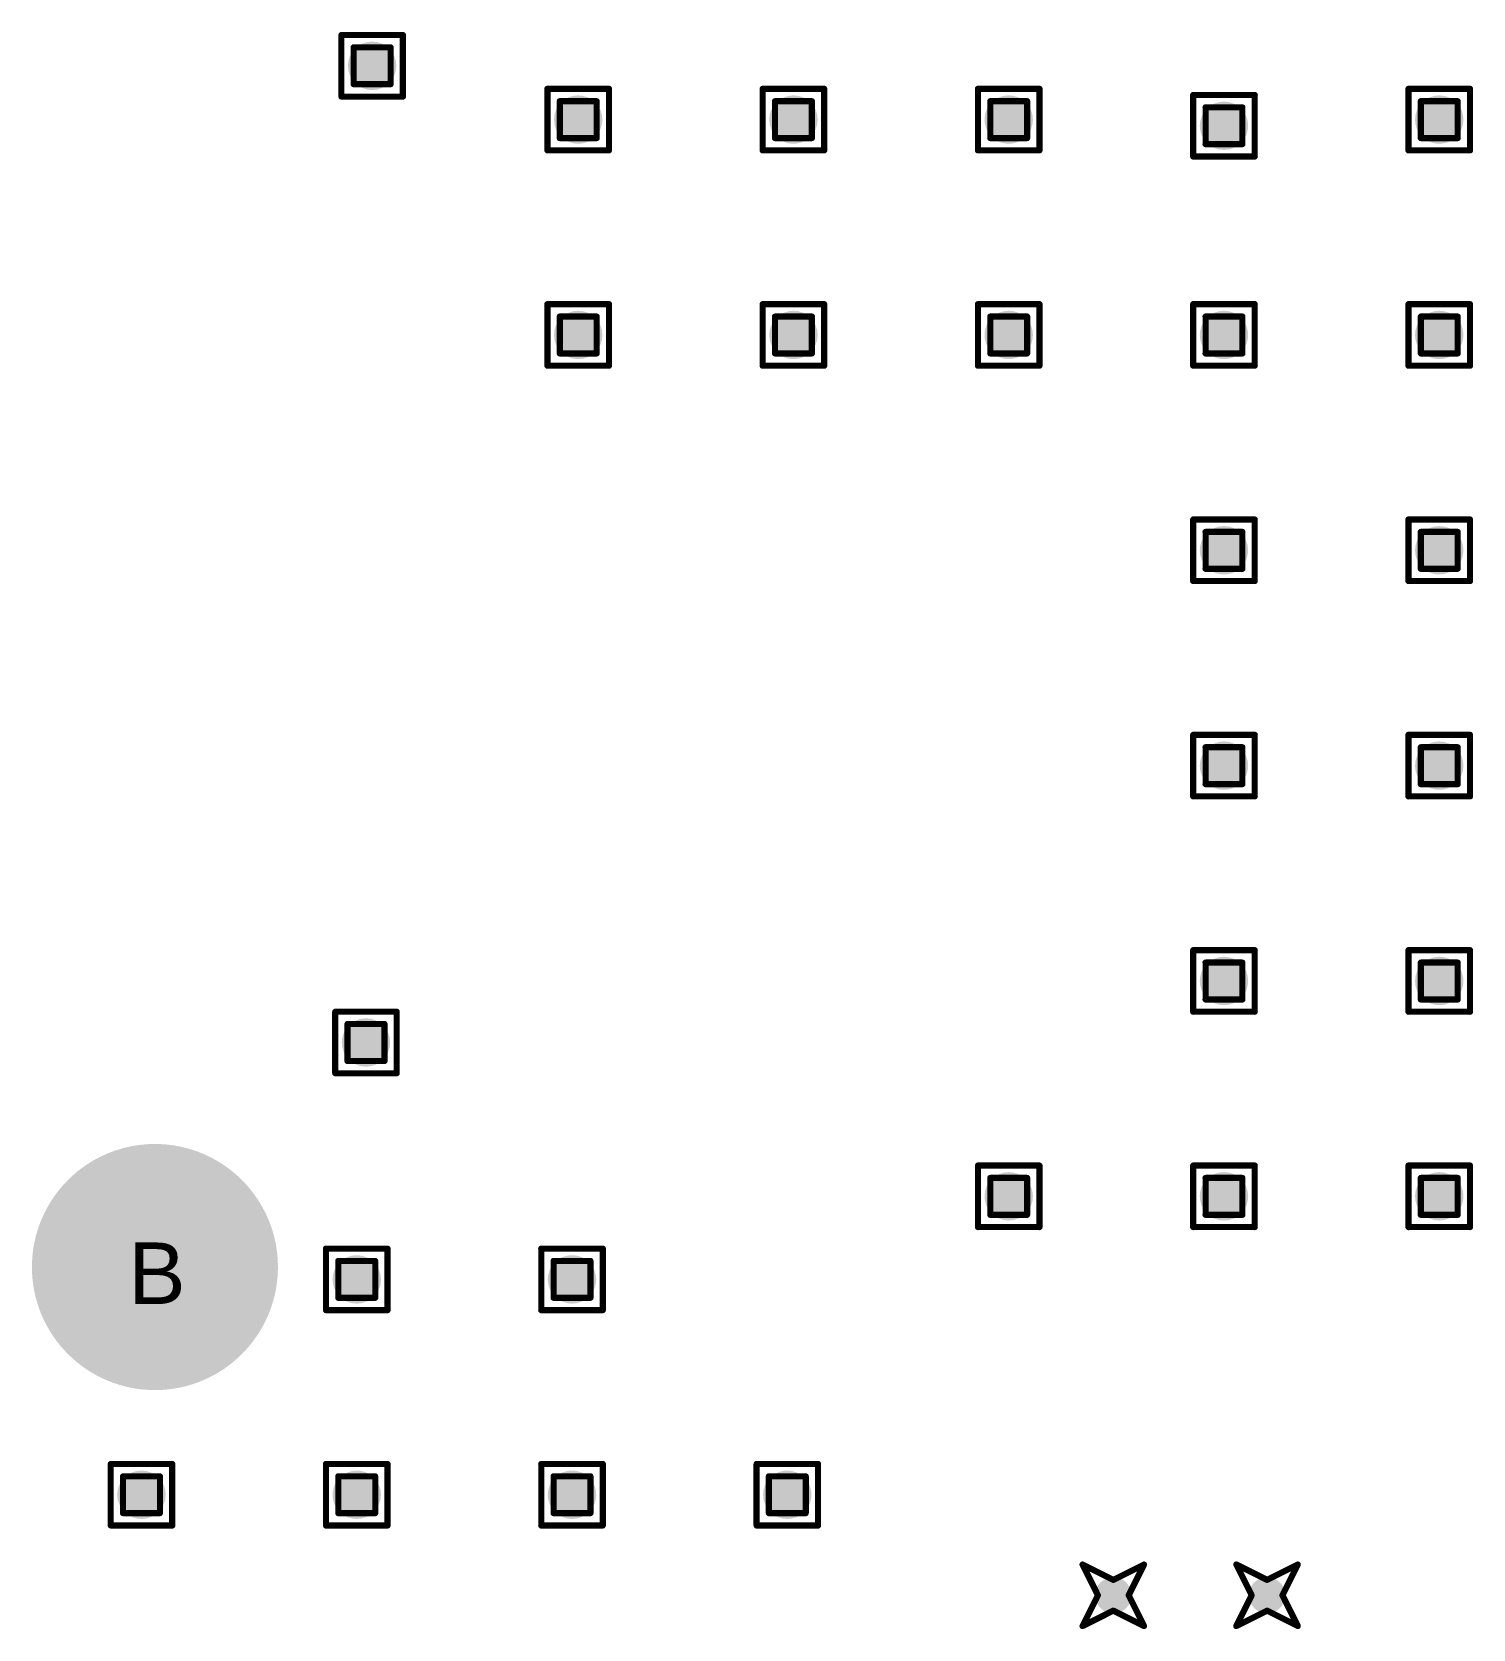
# Model space of a CAD drawing. Header units: millimetres. Extents: x -25 to 478, y -31 to 252.
# Drawn here: x 131.76 to 143.66, y 18.06 to 31.25 of the extents above; entities that cross this region are included whole.
import ezdxf

# ---------------------------------------------------------------- set-up
doc = ezdxf.new("R2010")
doc.units = ezdxf.units.MM
for name, color, linetype in [('DrillDrawing', 1, 'Continuous'), ('MultiLayer', 9, 'Continuous'), ('PadHoleLayer', 156, 'Continuous'), ('ViaHoleLayer', 16, 'Continuous')]:
    doc.layers.add(name, color=color, linetype=linetype)
doc.styles.add('Arial', font='', dxfattribs={"height": 0.2})
doc.styles.get('Arial').set_extended_font_data('Arial')

# ---------------------------------------------------------------- blocks, each defined once
blk = doc.blocks.new('KEYSTONE5000_951')
at = {"layer": 'MultiLayer'}
h = blk.add_hatch(color=9, dxfattribs=at)
edge = h.paths.add_edge_path()
edge.add_arc((0, 0), 1.016, 0, 360)
at = {"layer": 'PadHoleLayer'}
h = blk.add_hatch(color=156, dxfattribs=at)
edge = h.paths.add_edge_path()
edge.add_arc((0, 0), 0.508, 0, 360)

msp = doc.modelspace()

# ---------------------------------------------------------------- hatches: boundary and pattern name
at = {"layer": 'ViaHoleLayer'}
h = msp.add_hatch(color=16, dxfattribs=at)
edge = h.paths.add_edge_path()
edge.add_arc((134.569, 30.971), 0.2, 0, 360)
h = msp.add_hatch(color=16, dxfattribs=at)
edge = h.paths.add_edge_path()
edge.add_arc((136.271, 30.527), 0.2, 0, 360)
h = msp.add_hatch(color=16, dxfattribs=at)
edge = h.paths.add_edge_path()
edge.add_arc((138.049, 30.527), 0.2, 0, 360)
h = msp.add_hatch(color=16, dxfattribs=at)
edge = h.paths.add_edge_path()
edge.add_arc((139.827, 30.527), 0.2, 0, 360)
h = msp.add_hatch(color=16, dxfattribs=at)
edge = h.paths.add_edge_path()
edge.add_arc((143.383, 30.527), 0.2, 0, 360)
h = msp.add_hatch(color=16, dxfattribs=at)
edge = h.paths.add_edge_path()
edge.add_arc((141.605, 30.476), 0.2, 0, 360)
h = msp.add_hatch(color=16, dxfattribs=at)
edge = h.paths.add_edge_path()
edge.add_arc((136.271, 28.749), 0.2, 0, 360)
h = msp.add_hatch(color=16, dxfattribs=at)
edge = h.paths.add_edge_path()
edge.add_arc((138.049, 28.749), 0.2, 0, 360)
h = msp.add_hatch(color=16, dxfattribs=at)
edge = h.paths.add_edge_path()
edge.add_arc((139.827, 28.749), 0.2, 0, 360)
h = msp.add_hatch(color=16, dxfattribs=at)
edge = h.paths.add_edge_path()
edge.add_arc((141.605, 28.749), 0.2, 0, 360)
h = msp.add_hatch(color=16, dxfattribs=at)
edge = h.paths.add_edge_path()
edge.add_arc((143.383, 28.749), 0.2, 0, 360)
h = msp.add_hatch(color=16, dxfattribs=at)
edge = h.paths.add_edge_path()
edge.add_arc((141.605, 26.971), 0.2, 0, 360)
h = msp.add_hatch(color=16, dxfattribs=at)
edge = h.paths.add_edge_path()
edge.add_arc((143.383, 26.971), 0.2, 0, 360)
h = msp.add_hatch(color=16, dxfattribs=at)
edge = h.paths.add_edge_path()
edge.add_arc((141.605, 25.193), 0.2, 0, 360)
h = msp.add_hatch(color=16, dxfattribs=at)
edge = h.paths.add_edge_path()
edge.add_arc((143.383, 25.193), 0.2, 0, 360)
h = msp.add_hatch(color=16, dxfattribs=at)
edge = h.paths.add_edge_path()
edge.add_arc((141.605, 23.415), 0.2, 0, 360)
h = msp.add_hatch(color=16, dxfattribs=at)
edge = h.paths.add_edge_path()
edge.add_arc((143.383, 23.415), 0.2, 0, 360)
h = msp.add_hatch(color=16, dxfattribs=at)
edge = h.paths.add_edge_path()
edge.add_arc((134.518, 22.907), 0.2, 0, 360)
h = msp.add_hatch(color=16, dxfattribs=at)
edge = h.paths.add_edge_path()
edge.add_arc((139.827, 21.637), 0.2, 0, 360)
h = msp.add_hatch(color=16, dxfattribs=at)
edge = h.paths.add_edge_path()
edge.add_arc((141.605, 21.637), 0.2, 0, 360)
h = msp.add_hatch(color=16, dxfattribs=at)
edge = h.paths.add_edge_path()
edge.add_arc((143.383, 21.637), 0.2, 0, 360)
h = msp.add_hatch(color=16, dxfattribs=at)
edge = h.paths.add_edge_path()
edge.add_arc((134.442, 20.951), 0.2, 0, 360)
h = msp.add_hatch(color=16, dxfattribs=at)
edge = h.paths.add_edge_path()
edge.add_arc((136.22, 20.951), 0.2, 0, 360)
h = msp.add_hatch(color=16, dxfattribs=at)
edge = h.paths.add_edge_path()
edge.add_arc((132.664, 19.173), 0.2, 0, 360)
h = msp.add_hatch(color=16, dxfattribs=at)
edge = h.paths.add_edge_path()
edge.add_arc((134.442, 19.173), 0.2, 0, 360)
h = msp.add_hatch(color=16, dxfattribs=at)
edge = h.paths.add_edge_path()
edge.add_arc((136.22, 19.173), 0.2, 0, 360)
h = msp.add_hatch(color=16, dxfattribs=at)
edge = h.paths.add_edge_path()
edge.add_arc((137.998, 19.173), 0.2, 0, 360)
h = msp.add_hatch(color=16, dxfattribs=at)
edge = h.paths.add_edge_path()
edge.add_arc((140.691, 18.343), 0.15, 0, 360)
h = msp.add_hatch(color=16, dxfattribs=at)
edge = h.paths.add_edge_path()
edge.add_arc((141.961, 18.343), 0.15, 0, 360)

# ---------------------------------------------------------------- linework, layer by layer
at = {"layer": 'DrillDrawing', "const_width": 0.0508}
for points in [[(134.315, 31.225), (134.823, 31.225)], [(134.315, 30.717), (134.315, 31.225)], [(134.417, 31.124), (134.722, 31.124)], [(134.417, 30.819), (134.417, 31.124)], [(134.722, 30.819), (134.722, 31.124)], [(134.823, 30.717), (134.823, 31.225)], [(134.315, 30.717), (134.823, 30.717)], [(134.417, 30.819), (134.722, 30.819)], [(136.017, 30.781), (136.525, 30.781)], [(136.017, 30.273), (136.017, 30.781)], [(136.525, 30.273), (136.525, 30.781)], [(137.795, 30.781), (138.303, 30.781)], [(137.795, 30.273), (137.795, 30.781)], [(138.303, 30.273), (138.303, 30.781)], [(139.573, 30.781), (140.081, 30.781)], [(139.573, 30.273), (139.573, 30.781)], [(140.081, 30.273), (140.081, 30.781)], [(141.351, 30.73), (141.859, 30.73)], [(141.351, 30.222), (141.351, 30.73)], [(141.859, 30.222), (141.859, 30.73)], [(143.129, 30.781), (143.637, 30.781)], [(143.129, 30.273), (143.129, 30.781)], [(143.637, 30.273), (143.637, 30.781)], [(136.119, 30.679), (136.423, 30.679)], [(136.119, 30.374), (136.119, 30.679)], [(136.423, 30.374), (136.423, 30.679)], [(137.897, 30.679), (138.201, 30.679)], [(137.897, 30.374), (137.897, 30.679)], [(138.201, 30.374), (138.201, 30.679)], [(139.675, 30.679), (139.979, 30.679)], [(139.675, 30.374), (139.675, 30.679)], [(139.979, 30.374), (139.979, 30.679)], [(141.453, 30.628), (141.757, 30.628)], [(141.453, 30.324), (141.453, 30.628)], [(141.757, 30.324), (141.757, 30.628)], [(143.231, 30.679), (143.535, 30.679)], [(143.231, 30.374), (143.231, 30.679)], [(143.535, 30.374), (143.535, 30.679)], [(136.119, 30.374), (136.423, 30.374)], [(137.897, 30.374), (138.201, 30.374)], [(139.675, 30.374), (139.979, 30.374)], [(141.453, 30.324), (141.757, 30.324)], [(143.231, 30.374), (143.535, 30.374)], [(136.017, 30.273), (136.525, 30.273)], [(137.795, 30.273), (138.303, 30.273)], [(139.573, 30.273), (140.081, 30.273)], [(141.351, 30.222), (141.859, 30.222)], [(143.129, 30.273), (143.637, 30.273)], [(136.017, 29.003), (136.525, 29.003)], [(136.017, 28.495), (136.017, 29.003)], [(136.525, 28.495), (136.525, 29.003)], [(137.795, 29.003), (138.303, 29.003)], [(137.795, 28.495), (137.795, 29.003)], [(138.303, 28.495), (138.303, 29.003)], [(139.573, 29.003), (140.081, 29.003)], [(139.573, 28.495), (139.573, 29.003)], [(140.081, 28.495), (140.081, 29.003)], [(141.351, 29.003), (141.859, 29.003)], [(141.351, 28.495), (141.351, 29.003)], [(141.859, 28.495), (141.859, 29.003)], [(143.129, 29.003), (143.637, 29.003)], [(143.129, 28.495), (143.129, 29.003)], [(143.637, 28.495), (143.637, 29.003)], [(136.119, 28.901), (136.423, 28.901)], [(136.119, 28.596), (136.119, 28.901)], [(136.423, 28.596), (136.423, 28.901)], [(137.897, 28.901), (138.201, 28.901)], [(137.897, 28.596), (137.897, 28.901)], [(138.201, 28.596), (138.201, 28.901)], [(139.675, 28.901), (139.979, 28.901)], [(139.675, 28.596), (139.675, 28.901)], [(139.979, 28.596), (139.979, 28.901)], [(141.453, 28.901), (141.757, 28.901)], [(141.453, 28.596), (141.453, 28.901)], [(141.757, 28.596), (141.757, 28.901)], [(143.231, 28.901), (143.535, 28.901)], [(143.231, 28.596), (143.231, 28.901)], [(143.535, 28.596), (143.535, 28.901)], [(136.119, 28.596), (136.423, 28.596)], [(137.897, 28.596), (138.201, 28.596)], [(139.675, 28.596), (139.979, 28.596)], [(141.453, 28.596), (141.757, 28.596)], [(143.231, 28.596), (143.535, 28.596)], [(136.017, 28.495), (136.525, 28.495)], [(137.795, 28.495), (138.303, 28.495)], [(139.573, 28.495), (140.081, 28.495)], [(141.351, 28.495), (141.859, 28.495)], [(143.129, 28.495), (143.637, 28.495)], [(141.351, 27.225), (141.859, 27.225)], [(141.351, 26.717), (141.351, 27.225)], [(141.859, 26.717), (141.859, 27.225)], [(143.129, 27.225), (143.637, 27.225)], [(143.129, 26.717), (143.129, 27.225)], [(143.637, 26.717), (143.637, 27.225)], [(141.453, 27.123), (141.757, 27.123)], [(141.453, 26.818), (141.453, 27.123)], [(141.757, 26.818), (141.757, 27.123)], [(143.231, 27.123), (143.535, 27.123)], [(143.231, 26.818), (143.231, 27.123)], [(143.535, 26.818), (143.535, 27.123)], [(141.453, 26.818), (141.757, 26.818)], [(143.231, 26.818), (143.535, 26.818)], [(141.351, 26.717), (141.859, 26.717)], [(143.129, 26.717), (143.637, 26.717)], [(141.351, 25.447), (141.859, 25.447)], [(141.351, 24.939), (141.351, 25.447)], [(141.859, 24.939), (141.859, 25.447)], [(143.129, 25.447), (143.637, 25.447)], [(143.129, 24.939), (143.129, 25.447)], [(143.637, 24.939), (143.637, 25.447)], [(141.453, 25.345), (141.757, 25.345)], [(141.453, 25.04), (141.453, 25.345)], [(141.757, 25.04), (141.757, 25.345)], [(143.231, 25.345), (143.535, 25.345)], [(143.231, 25.04), (143.231, 25.345)], [(143.535, 25.04), (143.535, 25.345)], [(141.453, 25.04), (141.757, 25.04)], [(143.231, 25.04), (143.535, 25.04)], [(141.351, 24.939), (141.859, 24.939)], [(143.129, 24.939), (143.637, 24.939)], [(141.351, 23.669), (141.859, 23.669)], [(141.351, 23.161), (141.351, 23.669)], [(141.859, 23.161), (141.859, 23.669)], [(143.129, 23.669), (143.637, 23.669)], [(143.129, 23.161), (143.129, 23.669)], [(143.637, 23.161), (143.637, 23.669)], [(141.453, 23.567), (141.757, 23.567)], [(141.453, 23.262), (141.453, 23.567)], [(141.757, 23.262), (141.757, 23.567)], [(143.231, 23.567), (143.535, 23.567)], [(143.231, 23.262), (143.231, 23.567)], [(143.535, 23.262), (143.535, 23.567)], [(141.453, 23.262), (141.757, 23.262)], [(143.231, 23.262), (143.535, 23.262)], [(134.264, 23.161), (134.772, 23.161)], [(134.264, 22.653), (134.264, 23.161)], [(134.366, 23.059), (134.671, 23.059)], [(134.366, 22.754), (134.366, 23.059)], [(134.671, 22.754), (134.671, 23.059)], [(134.772, 22.653), (134.772, 23.161)], [(141.351, 23.161), (141.859, 23.161)], [(143.129, 23.161), (143.637, 23.161)], [(134.366, 22.754), (134.671, 22.754)], [(134.264, 22.653), (134.772, 22.653)], [(139.573, 21.891), (140.081, 21.891)], [(139.573, 21.383), (139.573, 21.891)], [(140.081, 21.383), (140.081, 21.891)], [(141.351, 21.891), (141.859, 21.891)], [(141.351, 21.383), (141.351, 21.891)], [(141.859, 21.383), (141.859, 21.891)], [(143.129, 21.891), (143.637, 21.891)], [(143.129, 21.383), (143.129, 21.891)], [(143.637, 21.383), (143.637, 21.891)], [(139.675, 21.789), (139.979, 21.789)], [(139.675, 21.484), (139.675, 21.789)], [(139.979, 21.484), (139.979, 21.789)], [(141.453, 21.789), (141.757, 21.789)], [(141.453, 21.484), (141.453, 21.789)], [(141.757, 21.484), (141.757, 21.789)], [(143.231, 21.789), (143.535, 21.789)], [(143.231, 21.484), (143.231, 21.789)], [(143.535, 21.484), (143.535, 21.789)], [(139.675, 21.484), (139.979, 21.484)], [(141.453, 21.484), (141.757, 21.484)], [(143.231, 21.484), (143.535, 21.484)], [(139.573, 21.383), (140.081, 21.383)], [(141.351, 21.383), (141.859, 21.383)], [(143.129, 21.383), (143.637, 21.383)], [(134.188, 21.205), (134.696, 21.205)], [(134.188, 20.697), (134.188, 21.205)], [(134.29, 21.103), (134.595, 21.103)], [(134.29, 20.799), (134.29, 21.103)], [(134.595, 20.799), (134.595, 21.103)], [(134.696, 20.697), (134.696, 21.205)], [(135.966, 21.205), (136.474, 21.205)], [(135.966, 20.697), (135.966, 21.205)], [(136.068, 21.103), (136.373, 21.103)], [(136.068, 20.799), (136.068, 21.103)], [(136.373, 20.799), (136.373, 21.103)], [(136.474, 20.697), (136.474, 21.205)], [(134.188, 20.697), (134.696, 20.697)], [(134.29, 20.799), (134.595, 20.799)], [(135.966, 20.697), (136.474, 20.697)], [(136.068, 20.799), (136.373, 20.799)], [(132.41, 19.427), (132.918, 19.427)], [(132.41, 18.919), (132.41, 19.427)], [(132.918, 18.919), (132.918, 19.427)], [(134.188, 19.427), (134.696, 19.427)], [(134.188, 18.919), (134.188, 19.427)], [(134.696, 18.919), (134.696, 19.427)], [(135.966, 19.427), (136.474, 19.427)], [(135.966, 18.919), (135.966, 19.427)], [(136.474, 18.919), (136.474, 19.427)], [(137.744, 19.427), (138.252, 19.427)], [(137.744, 18.919), (137.744, 19.427)], [(138.252, 18.919), (138.252, 19.427)], [(132.512, 19.325), (132.817, 19.325)], [(132.512, 19.021), (132.512, 19.325)], [(132.817, 19.021), (132.817, 19.325)], [(134.29, 19.325), (134.595, 19.325)], [(134.29, 19.021), (134.29, 19.325)], [(134.595, 19.021), (134.595, 19.325)], [(136.068, 19.325), (136.373, 19.325)], [(136.068, 19.021), (136.068, 19.325)], [(136.373, 19.021), (136.373, 19.325)], [(137.846, 19.325), (138.151, 19.325)], [(137.846, 19.021), (137.846, 19.325)], [(138.151, 19.021), (138.151, 19.325)], [(132.512, 19.021), (132.817, 19.021)], [(134.29, 19.021), (134.595, 19.021)], [(136.068, 19.021), (136.373, 19.021)], [(137.846, 19.021), (138.151, 19.021)], [(132.41, 18.919), (132.918, 18.919)], [(134.188, 18.919), (134.696, 18.919)], [(135.966, 18.919), (136.474, 18.919)], [(137.744, 18.919), (138.252, 18.919)], [(140.437, 18.597), (140.691, 18.47)], [(140.437, 18.597), (140.564, 18.343)], [(140.691, 18.47), (140.945, 18.597)], [(140.818, 18.343), (140.945, 18.597)], [(141.707, 18.597), (141.961, 18.47)], [(141.707, 18.597), (141.834, 18.343)], [(141.961, 18.47), (142.215, 18.597)], [(142.088, 18.343), (142.215, 18.597)], [(140.437, 18.089), (140.564, 18.343)], [(140.818, 18.343), (140.945, 18.089)], [(141.707, 18.089), (141.834, 18.343)], [(142.088, 18.343), (142.215, 18.089)], [(140.437, 18.089), (140.691, 18.216)], [(140.691, 18.216), (140.945, 18.089)], [(141.707, 18.089), (141.961, 18.216)], [(141.961, 18.216), (142.215, 18.089)]]:
    msp.add_lwpolyline(points, dxfattribs=at)
at = {"layer": 'DrillDrawing', "const_width": 0.0254}
for points in [[(134.303, 31.225, 1), (134.328, 31.225, 1)], [(134.303, 31.225, 1), (134.328, 31.225, 1)], [(134.404, 31.124, 1), (134.429, 31.124, 1)], [(134.404, 31.124, 1), (134.429, 31.124, 1)], [(134.709, 31.124, 1), (134.734, 31.124, 1)], [(134.709, 31.124, 1), (134.734, 31.124, 1)], [(134.81, 31.225, 1), (134.836, 31.225, 1)], [(134.81, 31.225, 1), (134.836, 31.225, 1)], [(134.303, 30.717, 1), (134.328, 30.717, 1)], [(134.303, 30.717, 1), (134.328, 30.717, 1)], [(134.404, 30.819, 1), (134.429, 30.819, 1)], [(134.404, 30.819, 1), (134.429, 30.819, 1)], [(134.709, 30.819, 1), (134.734, 30.819, 1)], [(134.709, 30.819, 1), (134.734, 30.819, 1)], [(134.81, 30.717, 1), (134.836, 30.717, 1)], [(134.81, 30.717, 1), (134.836, 30.717, 1)], [(136.004, 30.781, 1), (136.03, 30.781, 1)], [(136.004, 30.781, 1), (136.03, 30.781, 1)], [(136.512, 30.781, 1), (136.538, 30.781, 1)], [(136.512, 30.781, 1), (136.538, 30.781, 1)], [(137.782, 30.781, 1), (137.808, 30.781, 1)], [(137.782, 30.781, 1), (137.808, 30.781, 1)], [(138.29, 30.781, 1), (138.316, 30.781, 1)], [(138.29, 30.781, 1), (138.316, 30.781, 1)], [(139.56, 30.781, 1), (139.586, 30.781, 1)], [(139.56, 30.781, 1), (139.586, 30.781, 1)], [(140.068, 30.781, 1), (140.094, 30.781, 1)], [(140.068, 30.781, 1), (140.094, 30.781, 1)], [(141.338, 30.73, 1), (141.364, 30.73, 1)], [(141.338, 30.73, 1), (141.364, 30.73, 1)], [(141.846, 30.73, 1), (141.872, 30.73, 1)], [(141.846, 30.73, 1), (141.872, 30.73, 1)], [(143.116, 30.781, 1), (143.142, 30.781, 1)], [(143.116, 30.781, 1), (143.142, 30.781, 1)], [(143.624, 30.781, 1), (143.65, 30.781, 1)], [(143.624, 30.781, 1), (143.65, 30.781, 1)], [(136.106, 30.679, 1), (136.131, 30.679, 1)], [(136.106, 30.679, 1), (136.131, 30.679, 1)], [(136.411, 30.679, 1), (136.436, 30.679, 1)], [(136.411, 30.679, 1), (136.436, 30.679, 1)], [(137.884, 30.679, 1), (137.909, 30.679, 1)], [(137.884, 30.679, 1), (137.909, 30.679, 1)], [(138.189, 30.679, 1), (138.214, 30.679, 1)], [(138.189, 30.679, 1), (138.214, 30.679, 1)], [(139.662, 30.679, 1), (139.687, 30.679, 1)], [(139.662, 30.679, 1), (139.687, 30.679, 1)], [(139.967, 30.679, 1), (139.992, 30.679, 1)], [(139.967, 30.679, 1), (139.992, 30.679, 1)], [(141.44, 30.628, 1), (141.465, 30.628, 1)], [(141.44, 30.628, 1), (141.465, 30.628, 1)], [(141.745, 30.628, 1), (141.77, 30.628, 1)], [(141.745, 30.628, 1), (141.77, 30.628, 1)], [(143.218, 30.679, 1), (143.243, 30.679, 1)], [(143.218, 30.679, 1), (143.243, 30.679, 1)], [(143.523, 30.679, 1), (143.548, 30.679, 1)], [(143.523, 30.679, 1), (143.548, 30.679, 1)], [(136.106, 30.374, 1), (136.131, 30.374, 1)], [(136.106, 30.374, 1), (136.131, 30.374, 1)], [(136.411, 30.374, 1), (136.436, 30.374, 1)], [(136.411, 30.374, 1), (136.436, 30.374, 1)], [(137.884, 30.374, 1), (137.909, 30.374, 1)], [(137.884, 30.374, 1), (137.909, 30.374, 1)], [(138.189, 30.374, 1), (138.214, 30.374, 1)], [(138.189, 30.374, 1), (138.214, 30.374, 1)], [(139.662, 30.374, 1), (139.687, 30.374, 1)], [(139.662, 30.374, 1), (139.687, 30.374, 1)], [(139.967, 30.374, 1), (139.992, 30.374, 1)], [(139.967, 30.374, 1), (139.992, 30.374, 1)], [(141.44, 30.324, 1), (141.465, 30.324, 1)], [(141.44, 30.324, 1), (141.465, 30.324, 1)], [(141.745, 30.324, 1), (141.77, 30.324, 1)], [(141.745, 30.324, 1), (141.77, 30.324, 1)], [(143.218, 30.374, 1), (143.243, 30.374, 1)], [(143.218, 30.374, 1), (143.243, 30.374, 1)], [(143.523, 30.374, 1), (143.548, 30.374, 1)], [(143.523, 30.374, 1), (143.548, 30.374, 1)], [(136.004, 30.273, 1), (136.03, 30.273, 1)], [(136.004, 30.273, 1), (136.03, 30.273, 1)], [(136.512, 30.273, 1), (136.538, 30.273, 1)], [(136.512, 30.273, 1), (136.538, 30.273, 1)], [(137.782, 30.273, 1), (137.808, 30.273, 1)], [(137.782, 30.273, 1), (137.808, 30.273, 1)], [(138.29, 30.273, 1), (138.316, 30.273, 1)], [(138.29, 30.273, 1), (138.316, 30.273, 1)], [(139.56, 30.273, 1), (139.586, 30.273, 1)], [(139.56, 30.273, 1), (139.586, 30.273, 1)], [(140.068, 30.273, 1), (140.094, 30.273, 1)], [(140.068, 30.273, 1), (140.094, 30.273, 1)], [(141.338, 30.222, 1), (141.364, 30.222, 1)], [(141.338, 30.222, 1), (141.364, 30.222, 1)], [(141.846, 30.222, 1), (141.872, 30.222, 1)], [(141.846, 30.222, 1), (141.872, 30.222, 1)], [(143.116, 30.273, 1), (143.142, 30.273, 1)], [(143.116, 30.273, 1), (143.142, 30.273, 1)], [(143.624, 30.273, 1), (143.65, 30.273, 1)], [(143.624, 30.273, 1), (143.65, 30.273, 1)], [(136.004, 29.003, 1), (136.03, 29.003, 1)], [(136.004, 29.003, 1), (136.03, 29.003, 1)], [(136.512, 29.003, 1), (136.538, 29.003, 1)], [(136.512, 29.003, 1), (136.538, 29.003, 1)], [(137.782, 29.003, 1), (137.808, 29.003, 1)], [(137.782, 29.003, 1), (137.808, 29.003, 1)], [(138.29, 29.003, 1), (138.316, 29.003, 1)], [(138.29, 29.003, 1), (138.316, 29.003, 1)], [(139.56, 29.003, 1), (139.586, 29.003, 1)], [(139.56, 29.003, 1), (139.586, 29.003, 1)], [(140.068, 29.003, 1), (140.094, 29.003, 1)], [(140.068, 29.003, 1), (140.094, 29.003, 1)], [(141.338, 29.003, 1), (141.364, 29.003, 1)], [(141.338, 29.003, 1), (141.364, 29.003, 1)], [(141.846, 29.003, 1), (141.872, 29.003, 1)], [(141.846, 29.003, 1), (141.872, 29.003, 1)], [(143.116, 29.003, 1), (143.142, 29.003, 1)], [(143.116, 29.003, 1), (143.142, 29.003, 1)], [(143.624, 29.003, 1), (143.65, 29.003, 1)], [(143.624, 29.003, 1), (143.65, 29.003, 1)], [(136.106, 28.901, 1), (136.131, 28.901, 1)], [(136.106, 28.901, 1), (136.131, 28.901, 1)], [(136.411, 28.901, 1), (136.436, 28.901, 1)], [(136.411, 28.901, 1), (136.436, 28.901, 1)], [(137.884, 28.901, 1), (137.909, 28.901, 1)], [(137.884, 28.901, 1), (137.909, 28.901, 1)], [(138.189, 28.901, 1), (138.214, 28.901, 1)], [(138.189, 28.901, 1), (138.214, 28.901, 1)], [(139.662, 28.901, 1), (139.687, 28.901, 1)], [(139.662, 28.901, 1), (139.687, 28.901, 1)], [(139.967, 28.901, 1), (139.992, 28.901, 1)], [(139.967, 28.901, 1), (139.992, 28.901, 1)], [(141.44, 28.901, 1), (141.465, 28.901, 1)], [(141.44, 28.901, 1), (141.465, 28.901, 1)], [(141.745, 28.901, 1), (141.77, 28.901, 1)], [(141.745, 28.901, 1), (141.77, 28.901, 1)], [(143.218, 28.901, 1), (143.243, 28.901, 1)], [(143.218, 28.901, 1), (143.243, 28.901, 1)], [(143.523, 28.901, 1), (143.548, 28.901, 1)], [(143.523, 28.901, 1), (143.548, 28.901, 1)], [(136.106, 28.596, 1), (136.131, 28.596, 1)], [(136.106, 28.596, 1), (136.131, 28.596, 1)], [(136.411, 28.596, 1), (136.436, 28.596, 1)], [(136.411, 28.596, 1), (136.436, 28.596, 1)], [(137.884, 28.596, 1), (137.909, 28.596, 1)], [(137.884, 28.596, 1), (137.909, 28.596, 1)], [(138.189, 28.596, 1), (138.214, 28.596, 1)], [(138.189, 28.596, 1), (138.214, 28.596, 1)], [(139.662, 28.596, 1), (139.687, 28.596, 1)], [(139.662, 28.596, 1), (139.687, 28.596, 1)], [(139.967, 28.596, 1), (139.992, 28.596, 1)], [(139.967, 28.596, 1), (139.992, 28.596, 1)], [(141.44, 28.596, 1), (141.465, 28.596, 1)], [(141.44, 28.596, 1), (141.465, 28.596, 1)], [(141.745, 28.596, 1), (141.77, 28.596, 1)], [(141.745, 28.596, 1), (141.77, 28.596, 1)], [(143.218, 28.596, 1), (143.243, 28.596, 1)], [(143.218, 28.596, 1), (143.243, 28.596, 1)], [(143.523, 28.596, 1), (143.548, 28.596, 1)], [(143.523, 28.596, 1), (143.548, 28.596, 1)], [(136.004, 28.495, 1), (136.03, 28.495, 1)], [(136.004, 28.495, 1), (136.03, 28.495, 1)], [(136.512, 28.495, 1), (136.538, 28.495, 1)], [(136.512, 28.495, 1), (136.538, 28.495, 1)], [(137.782, 28.495, 1), (137.808, 28.495, 1)], [(137.782, 28.495, 1), (137.808, 28.495, 1)], [(138.29, 28.495, 1), (138.316, 28.495, 1)], [(138.29, 28.495, 1), (138.316, 28.495, 1)], [(139.56, 28.495, 1), (139.586, 28.495, 1)], [(139.56, 28.495, 1), (139.586, 28.495, 1)], [(140.068, 28.495, 1), (140.094, 28.495, 1)], [(140.068, 28.495, 1), (140.094, 28.495, 1)], [(141.338, 28.495, 1), (141.364, 28.495, 1)], [(141.338, 28.495, 1), (141.364, 28.495, 1)], [(141.846, 28.495, 1), (141.872, 28.495, 1)], [(141.846, 28.495, 1), (141.872, 28.495, 1)], [(143.116, 28.495, 1), (143.142, 28.495, 1)], [(143.116, 28.495, 1), (143.142, 28.495, 1)], [(143.624, 28.495, 1), (143.65, 28.495, 1)], [(143.624, 28.495, 1), (143.65, 28.495, 1)], [(141.338, 27.225, 1), (141.364, 27.225, 1)], [(141.338, 27.225, 1), (141.364, 27.225, 1)], [(141.846, 27.225, 1), (141.872, 27.225, 1)], [(141.846, 27.225, 1), (141.872, 27.225, 1)], [(143.116, 27.225, 1), (143.142, 27.225, 1)], [(143.116, 27.225, 1), (143.142, 27.225, 1)], [(143.624, 27.225, 1), (143.65, 27.225, 1)], [(143.624, 27.225, 1), (143.65, 27.225, 1)], [(141.44, 27.123, 1), (141.465, 27.123, 1)], [(141.44, 27.123, 1), (141.465, 27.123, 1)], [(141.745, 27.123, 1), (141.77, 27.123, 1)], [(141.745, 27.123, 1), (141.77, 27.123, 1)], [(143.218, 27.123, 1), (143.243, 27.123, 1)], [(143.218, 27.123, 1), (143.243, 27.123, 1)], [(143.523, 27.123, 1), (143.548, 27.123, 1)], [(143.523, 27.123, 1), (143.548, 27.123, 1)], [(141.44, 26.818, 1), (141.465, 26.818, 1)], [(141.44, 26.818, 1), (141.465, 26.818, 1)], [(141.745, 26.818, 1), (141.77, 26.818, 1)], [(141.745, 26.818, 1), (141.77, 26.818, 1)], [(143.218, 26.818, 1), (143.243, 26.818, 1)], [(143.218, 26.818, 1), (143.243, 26.818, 1)], [(143.523, 26.818, 1), (143.548, 26.818, 1)], [(143.523, 26.818, 1), (143.548, 26.818, 1)], [(141.338, 26.717, 1), (141.364, 26.717, 1)], [(141.338, 26.717, 1), (141.364, 26.717, 1)], [(141.846, 26.717, 1), (141.872, 26.717, 1)], [(141.846, 26.717, 1), (141.872, 26.717, 1)], [(143.116, 26.717, 1), (143.142, 26.717, 1)], [(143.116, 26.717, 1), (143.142, 26.717, 1)], [(143.624, 26.717, 1), (143.65, 26.717, 1)], [(143.624, 26.717, 1), (143.65, 26.717, 1)], [(141.338, 25.447, 1), (141.364, 25.447, 1)], [(141.338, 25.447, 1), (141.364, 25.447, 1)], [(141.846, 25.447, 1), (141.872, 25.447, 1)], [(141.846, 25.447, 1), (141.872, 25.447, 1)], [(143.116, 25.447, 1), (143.142, 25.447, 1)], [(143.116, 25.447, 1), (143.142, 25.447, 1)], [(143.624, 25.447, 1), (143.65, 25.447, 1)], [(143.624, 25.447, 1), (143.65, 25.447, 1)], [(141.44, 25.345, 1), (141.465, 25.345, 1)], [(141.44, 25.345, 1), (141.465, 25.345, 1)], [(141.745, 25.345, 1), (141.77, 25.345, 1)], [(141.745, 25.345, 1), (141.77, 25.345, 1)], [(143.218, 25.345, 1), (143.243, 25.345, 1)], [(143.218, 25.345, 1), (143.243, 25.345, 1)], [(143.523, 25.345, 1), (143.548, 25.345, 1)], [(143.523, 25.345, 1), (143.548, 25.345, 1)], [(141.44, 25.04, 1), (141.465, 25.04, 1)], [(141.44, 25.04, 1), (141.465, 25.04, 1)], [(141.745, 25.04, 1), (141.77, 25.04, 1)], [(141.745, 25.04, 1), (141.77, 25.04, 1)], [(143.218, 25.04, 1), (143.243, 25.04, 1)], [(143.218, 25.04, 1), (143.243, 25.04, 1)], [(143.523, 25.04, 1), (143.548, 25.04, 1)], [(143.523, 25.04, 1), (143.548, 25.04, 1)], [(141.338, 24.939, 1), (141.364, 24.939, 1)], [(141.338, 24.939, 1), (141.364, 24.939, 1)], [(141.846, 24.939, 1), (141.872, 24.939, 1)], [(141.846, 24.939, 1), (141.872, 24.939, 1)], [(143.116, 24.939, 1), (143.142, 24.939, 1)], [(143.116, 24.939, 1), (143.142, 24.939, 1)], [(143.624, 24.939, 1), (143.65, 24.939, 1)], [(143.624, 24.939, 1), (143.65, 24.939, 1)], [(141.338, 23.669, 1), (141.364, 23.669, 1)], [(141.338, 23.669, 1), (141.364, 23.669, 1)], [(141.846, 23.669, 1), (141.872, 23.669, 1)], [(141.846, 23.669, 1), (141.872, 23.669, 1)], [(143.116, 23.669, 1), (143.142, 23.669, 1)], [(143.116, 23.669, 1), (143.142, 23.669, 1)], [(143.624, 23.669, 1), (143.65, 23.669, 1)], [(143.624, 23.669, 1), (143.65, 23.669, 1)], [(141.44, 23.567, 1), (141.465, 23.567, 1)], [(141.44, 23.567, 1), (141.465, 23.567, 1)], [(141.745, 23.567, 1), (141.77, 23.567, 1)], [(141.745, 23.567, 1), (141.77, 23.567, 1)], [(143.218, 23.567, 1), (143.243, 23.567, 1)], [(143.218, 23.567, 1), (143.243, 23.567, 1)], [(143.523, 23.567, 1), (143.548, 23.567, 1)], [(143.523, 23.567, 1), (143.548, 23.567, 1)], [(141.44, 23.262, 1), (141.465, 23.262, 1)], [(141.44, 23.262, 1), (141.465, 23.262, 1)], [(141.745, 23.262, 1), (141.77, 23.262, 1)], [(141.745, 23.262, 1), (141.77, 23.262, 1)], [(143.218, 23.262, 1), (143.243, 23.262, 1)], [(143.218, 23.262, 1), (143.243, 23.262, 1)], [(143.523, 23.262, 1), (143.548, 23.262, 1)], [(143.523, 23.262, 1), (143.548, 23.262, 1)], [(134.252, 23.161, 1), (134.277, 23.161, 1)], [(134.252, 23.161, 1), (134.277, 23.161, 1)], [(134.353, 23.059, 1), (134.379, 23.059, 1)], [(134.353, 23.059, 1), (134.379, 23.059, 1)], [(134.658, 23.059, 1), (134.684, 23.059, 1)], [(134.658, 23.059, 1), (134.684, 23.059, 1)], [(134.76, 23.161, 1), (134.785, 23.161, 1)], [(134.76, 23.161, 1), (134.785, 23.161, 1)], [(141.338, 23.161, 1), (141.364, 23.161, 1)], [(141.338, 23.161, 1), (141.364, 23.161, 1)], [(141.846, 23.161, 1), (141.872, 23.161, 1)], [(141.846, 23.161, 1), (141.872, 23.161, 1)], [(143.116, 23.161, 1), (143.142, 23.161, 1)], [(143.116, 23.161, 1), (143.142, 23.161, 1)], [(143.624, 23.161, 1), (143.65, 23.161, 1)], [(143.624, 23.161, 1), (143.65, 23.161, 1)], [(134.353, 22.754, 1), (134.379, 22.754, 1)], [(134.353, 22.754, 1), (134.379, 22.754, 1)], [(134.658, 22.754, 1), (134.684, 22.754, 1)], [(134.658, 22.754, 1), (134.684, 22.754, 1)], [(134.252, 22.653, 1), (134.277, 22.653, 1)], [(134.252, 22.653, 1), (134.277, 22.653, 1)], [(134.76, 22.653, 1), (134.785, 22.653, 1)], [(134.76, 22.653, 1), (134.785, 22.653, 1)], [(139.56, 21.891, 1), (139.586, 21.891, 1)], [(139.56, 21.891, 1), (139.586, 21.891, 1)], [(140.068, 21.891, 1), (140.094, 21.891, 1)], [(140.068, 21.891, 1), (140.094, 21.891, 1)], [(141.338, 21.891, 1), (141.364, 21.891, 1)], [(141.338, 21.891, 1), (141.364, 21.891, 1)], [(141.846, 21.891, 1), (141.872, 21.891, 1)], [(141.846, 21.891, 1), (141.872, 21.891, 1)], [(143.116, 21.891, 1), (143.142, 21.891, 1)], [(143.116, 21.891, 1), (143.142, 21.891, 1)], [(143.624, 21.891, 1), (143.65, 21.891, 1)], [(143.624, 21.891, 1), (143.65, 21.891, 1)], [(139.662, 21.789, 1), (139.687, 21.789, 1)], [(139.662, 21.789, 1), (139.687, 21.789, 1)], [(139.967, 21.789, 1), (139.992, 21.789, 1)], [(139.967, 21.789, 1), (139.992, 21.789, 1)], [(141.44, 21.789, 1), (141.465, 21.789, 1)], [(141.44, 21.789, 1), (141.465, 21.789, 1)], [(141.745, 21.789, 1), (141.77, 21.789, 1)], [(141.745, 21.789, 1), (141.77, 21.789, 1)], [(143.218, 21.789, 1), (143.243, 21.789, 1)], [(143.218, 21.789, 1), (143.243, 21.789, 1)], [(143.523, 21.789, 1), (143.548, 21.789, 1)], [(143.523, 21.789, 1), (143.548, 21.789, 1)], [(139.662, 21.484, 1), (139.687, 21.484, 1)], [(139.662, 21.484, 1), (139.687, 21.484, 1)], [(139.967, 21.484, 1), (139.992, 21.484, 1)], [(139.967, 21.484, 1), (139.992, 21.484, 1)], [(141.44, 21.484, 1), (141.465, 21.484, 1)], [(141.44, 21.484, 1), (141.465, 21.484, 1)], [(141.745, 21.484, 1), (141.77, 21.484, 1)], [(141.745, 21.484, 1), (141.77, 21.484, 1)], [(143.218, 21.484, 1), (143.243, 21.484, 1)], [(143.218, 21.484, 1), (143.243, 21.484, 1)], [(143.523, 21.484, 1), (143.548, 21.484, 1)], [(143.523, 21.484, 1), (143.548, 21.484, 1)], [(139.56, 21.383, 1), (139.586, 21.383, 1)], [(139.56, 21.383, 1), (139.586, 21.383, 1)], [(140.068, 21.383, 1), (140.094, 21.383, 1)], [(140.068, 21.383, 1), (140.094, 21.383, 1)], [(141.338, 21.383, 1), (141.364, 21.383, 1)], [(141.338, 21.383, 1), (141.364, 21.383, 1)], [(141.846, 21.383, 1), (141.872, 21.383, 1)], [(141.846, 21.383, 1), (141.872, 21.383, 1)], [(143.116, 21.383, 1), (143.142, 21.383, 1)], [(143.116, 21.383, 1), (143.142, 21.383, 1)], [(143.624, 21.383, 1), (143.65, 21.383, 1)], [(143.624, 21.383, 1), (143.65, 21.383, 1)], [(134.175, 21.205, 1), (134.201, 21.205, 1)], [(134.175, 21.205, 1), (134.201, 21.205, 1)], [(134.277, 21.103, 1), (134.303, 21.103, 1)], [(134.277, 21.103, 1), (134.303, 21.103, 1)], [(134.582, 21.103, 1), (134.607, 21.103, 1)], [(134.582, 21.103, 1), (134.607, 21.103, 1)], [(134.684, 21.205, 1), (134.709, 21.205, 1)], [(134.684, 21.205, 1), (134.709, 21.205, 1)], [(135.953, 21.205, 1), (135.979, 21.205, 1)], [(135.953, 21.205, 1), (135.979, 21.205, 1)], [(136.055, 21.103, 1), (136.081, 21.103, 1)], [(136.055, 21.103, 1), (136.081, 21.103, 1)], [(136.36, 21.103, 1), (136.385, 21.103, 1)], [(136.36, 21.103, 1), (136.385, 21.103, 1)], [(136.462, 21.205, 1), (136.487, 21.205, 1)], [(136.462, 21.205, 1), (136.487, 21.205, 1)], [(134.175, 20.697, 1), (134.201, 20.697, 1)], [(134.175, 20.697, 1), (134.201, 20.697, 1)], [(134.277, 20.799, 1), (134.303, 20.799, 1)], [(134.277, 20.799, 1), (134.303, 20.799, 1)], [(134.582, 20.799, 1), (134.607, 20.799, 1)], [(134.582, 20.799, 1), (134.607, 20.799, 1)], [(134.684, 20.697, 1), (134.709, 20.697, 1)], [(134.684, 20.697, 1), (134.709, 20.697, 1)], [(135.953, 20.697, 1), (135.979, 20.697, 1)], [(135.953, 20.697, 1), (135.979, 20.697, 1)], [(136.055, 20.799, 1), (136.081, 20.799, 1)], [(136.055, 20.799, 1), (136.081, 20.799, 1)], [(136.36, 20.799, 1), (136.385, 20.799, 1)], [(136.36, 20.799, 1), (136.385, 20.799, 1)], [(136.462, 20.697, 1), (136.487, 20.697, 1)], [(136.462, 20.697, 1), (136.487, 20.697, 1)], [(132.398, 19.427, 1), (132.423, 19.427, 1)], [(132.398, 19.427, 1), (132.423, 19.427, 1)], [(132.905, 19.427, 1), (132.931, 19.427, 1)], [(132.905, 19.427, 1), (132.931, 19.427, 1)], [(134.175, 19.427, 1), (134.201, 19.427, 1)], [(134.175, 19.427, 1), (134.201, 19.427, 1)], [(134.684, 19.427, 1), (134.709, 19.427, 1)], [(134.684, 19.427, 1), (134.709, 19.427, 1)], [(135.953, 19.427, 1), (135.979, 19.427, 1)], [(135.953, 19.427, 1), (135.979, 19.427, 1)], [(136.462, 19.427, 1), (136.487, 19.427, 1)], [(136.462, 19.427, 1), (136.487, 19.427, 1)], [(137.732, 19.427, 1), (137.757, 19.427, 1)], [(137.732, 19.427, 1), (137.757, 19.427, 1)], [(138.239, 19.427, 1), (138.265, 19.427, 1)], [(138.239, 19.427, 1), (138.265, 19.427, 1)], [(132.499, 19.325, 1), (132.524, 19.325, 1)], [(132.499, 19.325, 1), (132.524, 19.325, 1)], [(132.804, 19.325, 1), (132.829, 19.325, 1)], [(132.804, 19.325, 1), (132.829, 19.325, 1)], [(134.277, 19.325, 1), (134.303, 19.325, 1)], [(134.277, 19.325, 1), (134.303, 19.325, 1)], [(134.582, 19.325, 1), (134.607, 19.325, 1)], [(134.582, 19.325, 1), (134.607, 19.325, 1)], [(136.055, 19.325, 1), (136.081, 19.325, 1)], [(136.055, 19.325, 1), (136.081, 19.325, 1)], [(136.36, 19.325, 1), (136.385, 19.325, 1)], [(136.36, 19.325, 1), (136.385, 19.325, 1)], [(137.833, 19.325, 1), (137.858, 19.325, 1)], [(137.833, 19.325, 1), (137.858, 19.325, 1)], [(138.138, 19.325, 1), (138.163, 19.325, 1)], [(138.138, 19.325, 1), (138.163, 19.325, 1)], [(132.499, 19.021, 1), (132.524, 19.021, 1)], [(132.499, 19.021, 1), (132.524, 19.021, 1)], [(132.804, 19.021, 1), (132.829, 19.021, 1)], [(132.804, 19.021, 1), (132.829, 19.021, 1)], [(134.277, 19.021, 1), (134.303, 19.021, 1)], [(134.277, 19.021, 1), (134.303, 19.021, 1)], [(134.582, 19.021, 1), (134.607, 19.021, 1)], [(134.582, 19.021, 1), (134.607, 19.021, 1)], [(136.055, 19.021, 1), (136.081, 19.021, 1)], [(136.055, 19.021, 1), (136.081, 19.021, 1)], [(136.36, 19.021, 1), (136.385, 19.021, 1)], [(136.36, 19.021, 1), (136.385, 19.021, 1)], [(137.833, 19.021, 1), (137.858, 19.021, 1)], [(137.833, 19.021, 1), (137.858, 19.021, 1)], [(138.138, 19.021, 1), (138.163, 19.021, 1)], [(138.138, 19.021, 1), (138.163, 19.021, 1)], [(132.398, 18.919, 1), (132.423, 18.919, 1)], [(132.398, 18.919, 1), (132.423, 18.919, 1)], [(132.905, 18.919, 1), (132.931, 18.919, 1)], [(132.905, 18.919, 1), (132.931, 18.919, 1)], [(134.175, 18.919, 1), (134.201, 18.919, 1)], [(134.175, 18.919, 1), (134.201, 18.919, 1)], [(134.684, 18.919, 1), (134.709, 18.919, 1)], [(134.684, 18.919, 1), (134.709, 18.919, 1)], [(135.953, 18.919, 1), (135.979, 18.919, 1)], [(135.953, 18.919, 1), (135.979, 18.919, 1)], [(136.462, 18.919, 1), (136.487, 18.919, 1)], [(136.462, 18.919, 1), (136.487, 18.919, 1)], [(137.732, 18.919, 1), (137.757, 18.919, 1)], [(137.732, 18.919, 1), (137.757, 18.919, 1)], [(138.239, 18.919, 1), (138.265, 18.919, 1)], [(138.239, 18.919, 1), (138.265, 18.919, 1)], [(140.424, 18.597, 1), (140.449, 18.597, 1)], [(140.424, 18.597, 1), (140.449, 18.597, 1)], [(140.932, 18.597, 1), (140.957, 18.597, 1)], [(140.932, 18.597, 1), (140.957, 18.597, 1)], [(141.694, 18.597, 1), (141.719, 18.597, 1)], [(141.694, 18.597, 1), (141.719, 18.597, 1)], [(142.202, 18.597, 1), (142.227, 18.597, 1)], [(142.202, 18.597, 1), (142.227, 18.597, 1)], [(140.678, 18.47, 1), (140.703, 18.47, 1)], [(140.678, 18.47, 1), (140.703, 18.47, 1)], [(141.948, 18.47, 1), (141.973, 18.47, 1)], [(141.948, 18.47, 1), (141.973, 18.47, 1)], [(140.551, 18.343, 1), (140.576, 18.343, 1)], [(140.551, 18.343, 1), (140.576, 18.343, 1)], [(140.805, 18.343, 1), (140.83, 18.343, 1)], [(140.805, 18.343, 1), (140.83, 18.343, 1)], [(141.821, 18.343, 1), (141.846, 18.343, 1)], [(141.821, 18.343, 1), (141.846, 18.343, 1)], [(142.075, 18.343, 1), (142.1, 18.343, 1)], [(142.075, 18.343, 1), (142.1, 18.343, 1)], [(140.678, 18.216, 1), (140.703, 18.216, 1)], [(140.678, 18.216, 1), (140.703, 18.216, 1)], [(141.948, 18.216, 1), (141.973, 18.216, 1)], [(141.948, 18.216, 1), (141.973, 18.216, 1)], [(140.424, 18.089, 1), (140.449, 18.089, 1)], [(140.424, 18.089, 1), (140.449, 18.089, 1)], [(140.932, 18.089, 1), (140.957, 18.089, 1)], [(140.932, 18.089, 1), (140.957, 18.089, 1)], [(141.694, 18.089, 1), (141.719, 18.089, 1)], [(141.694, 18.089, 1), (141.719, 18.089, 1)], [(142.202, 18.089, 1), (142.227, 18.089, 1)], [(142.202, 18.089, 1), (142.227, 18.089, 1)]]:
    msp.add_lwpolyline(points, format="xyb", close=True, dxfattribs=at)

# ---------------------------------------------------------------- block references
at = {"rotation": 90}
msp.add_blockref('KEYSTONE5000_951', (132.775, 21.053), dxfattribs=at)

# ---------------------------------------------------------------- texts
at = {"layer": 'DrillDrawing', "style": 'Arial'}
msp.add_text('B', height=0.508, dxfattribs=at).set_placement((132.555, 20.748))

doc.saveas('drawing.dxf')
